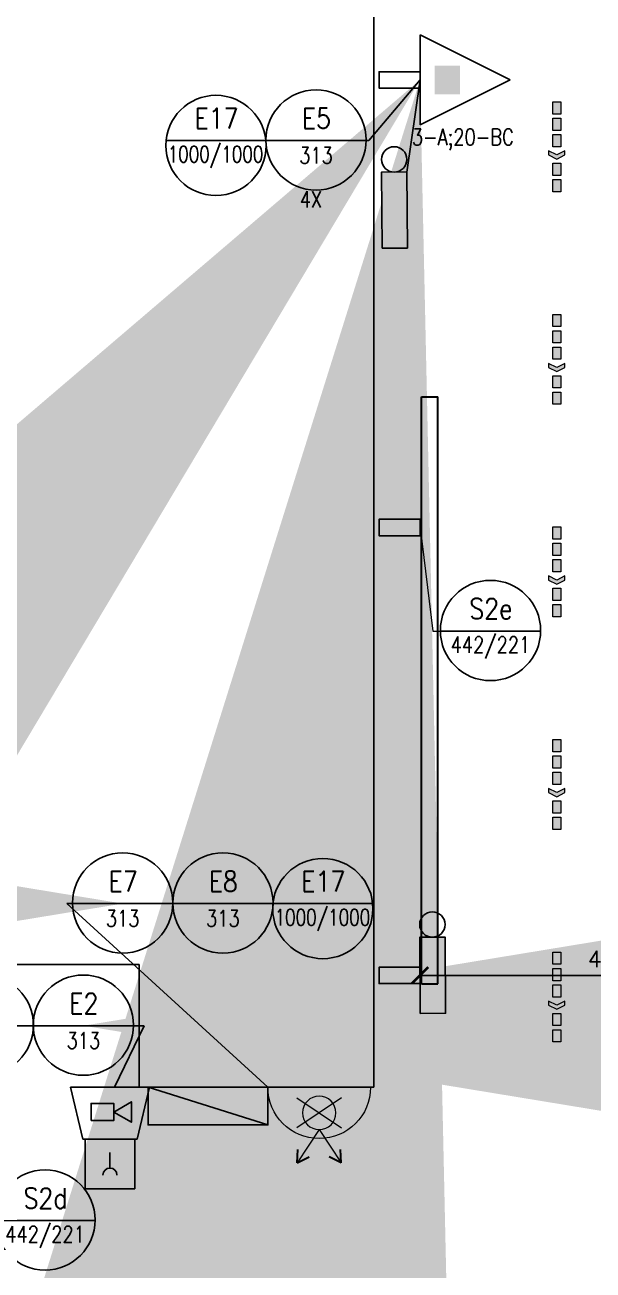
# Model space of a CAD drawing. Header units: metres. Extents: x 341 to 459, y 1341 to 1425.
# Drawn here: x 425.81 to 432.76, y 1378.8 to 1394.04 of the extents above; entities that cross this region are included whole.
import ezdxf
from ezdxf.enums import TextEntityAlignment as Align

# ---------------------------------------------------------------- set-up
doc = ezdxf.new("R2010")
doc.units = ezdxf.units.M
doc.linetypes.add('CONTINUO', pattern=[0])
for name, color, linetype in [('10', 10, 'Continuous'), ('BASE DE CONCRETO', 251, 'Continuous'), ('FORMATO', 7, 'Continuous'), ('INCÊNDIO', 10, 'Continuous'), ('Notas de texto-1', 7, 'Continuous'), ('VCAED', 4, 'Continuous')]:
    doc.layers.add(name, color=color, linetype=linetype)
for name, color, linetype, lineweight in [('ARQ-INCENDIO (VERMELHO)', 10, 'Continuous', 20), ('EDIFICAÇÃO_', 5, 'CONTINUO', 30), ('INC_EQUIP', 10, 'Continuous', 20), ('INC_PLACAS', 10, 'Continuous', 20)]:
    doc.layers.add(name, color=color, linetype=linetype, lineweight=lineweight)
doc.styles.add('R100', font='simplex.shx', dxfattribs={"height": 2.5})
doc.styles.add('R80', font='simplex.shx', dxfattribs={"height": 2})
doc.styles.add('ROMANS', font='ROMANS.SHX')
doc.styles.add('SIMPLEX', font='simplex_.ttf')
doc.dimstyles.new('100___1-100', dxfattribs={"dimscale": 0.1, "dimtxt": 2, "dimasz": 2, "dimexe": 1.5, "dimexo": 1, "dimgap": 0.5, "dimtad": 1, "dimzin": 4, "dimtxsty": 'ROMANS', "dimblk": 'ARCHTICK', "dimcen": 0, "dimclrd": 256, "dimclre": 256, "dimclrt": 3, "dimazin": 3, "dimtfac": 1, "dimtmove": 0, "dimatfit": 0, "dimldrblk": 'ARCHTICK', "dimfxl": 1, "dimlwd": -1, "dimlwe": -1, "dimarcsym": 0})
doc.dimstyles.new('TICK-100', dxfattribs={"dimscale": 10, "dimtxt": 2.5, "dimasz": 1.5, "dimexe": 1, "dimexo": 1, "dimgap": 0.9, "dimtad": 1, "dimdec": 1, "dimtxsty": 'SIMPLEX', "dimblk": 'ARCHTICK', "dimcen": 2.5, "dimdle": 1, "dimclrt": 3, "dimadec": 0, "dimazin": 0, "dimtfac": 1, "dimtdec": 1, "dimtmove": 0, "dimatfit": 3, "dimfxl": 8, "dimfxlon": 1, "dimtfill": 1, "dimtfillclr": 256, "dimarcsym": 0})

# ---------------------------------------------------------------- blocks, each defined once
blk = doc.blocks.new('E5')
at = {"layer": '10', "color": 10}
blk.add_line((18.18, 47.929), (16.955, 47.929), dxfattribs=at)
blk.add_circle((17.568, 47.936), 0.613, dxfattribs=at)
at = {"layer": '10', "color": 10, "style": 'R100'}
for s, height, width, p in [('E5', 0.25, 0.85, (17.573, 48.202)), ('313', 0.2, 0.8, (17.568, 47.747))]:
    blk.add_text(s, height=height, dxfattribs=dict(at, width=width)).set_placement(p, align=Align.MIDDLE)
blk = doc.blocks.new('_ArchTick')
at = {"color": 0, "linetype": 'ByBlock', "const_width": 0.15}
blk.add_lwpolyline([(-0.5, -0.5), (0.5, 0.5)], dxfattribs=at)
blk = doc.blocks.new('Extintor ABC')
at = {"layer": 'INCÊNDIO', "linetype": 'Continuous'}
h = blk.add_hatch(color=10, dxfattribs=at)
h.dxf.hatch_style = 1
h.paths.add_polyline_path([(18.379, 47.253), (18.686, 47.253), (18.686, 47.603), (18.379, 47.603)])
at = {"layer": 'INCÊNDIO', "color": 10}
for p, q in [((18.199, 46.879), (18.199, 47.979)), ((18.199, 47.979), (19.299, 47.429)), ((19.299, 47.429), (18.199, 46.879))]:
    blk.add_line(p, q, dxfattribs=at)
blk = doc.blocks.new('E17')
at = {"layer": '10', "color": 10}
blk.add_line((19.415, 47.997), (18.196, 47.997), dxfattribs=at)
blk.add_circle((18.805, 47.936), 0.613, dxfattribs=at)
at = {"layer": '10', "color": 10, "style": 'R100'}
for s, height, width, p in [('E17', 0.25, 0.85, (18.811, 48.269)), ('1000/1000', 0.2, 0.75, (18.8, 47.814))]:
    blk.add_text(s, height=height, dxfattribs=dict(at, width=width)).set_placement(p, align=Align.MIDDLE)
blk = doc.blocks.new('A$C263C521D')
blk.add_hatch(color=10).paths.add_polyline_path([(23.26, 0), (23.26, 7.75), (0, 7.75), (0, 0)])
at = {"color": 10}
blk.add_lwpolyline([(0, 7.75), (0, 0), (23.26, 0), (23.26, 7.75)], close=True, dxfattribs=at)
blk.add_circle((27.14, 3.88), 3.88, dxfattribs=at)
blk = doc.blocks.new('HIDRANTE DUPLO')
at = {"layer": 'ARQ-INCENDIO (VERMELHO)', "lineweight": 30}
for p, q in [((36.48, 55.652), (36.555, 55.503)), ((36.48, 55.652), (36.646, 55.642)), ((36.48, 55.112), (36.555, 55.261)), ((36.48, 55.112), (36.646, 55.122))]:
    blk.add_line(p, q, dxfattribs=at)
at = {"layer": 'INC_EQUIP'}
for p, q in [((37.407, 56.01), (37.407, 54.754)), ((36.888, 55.382), (36.48, 55.652)), ((37.276, 55.108), (36.91, 55.656)), ((37.276, 55.656), (36.91, 55.108)), ((36.888, 55.382), (36.48, 55.112))]:
    blk.add_line(p, q, dxfattribs=at)
blk.add_circle((37.093, 55.382), 0.205, dxfattribs=at)
blk.add_arc((37.407, 55.382), 0.628, 90, 270, dxfattribs=at)
blk = doc.blocks.new('ABRIGO DE MANGUEIRA')
at = {"layer": 'FORMATO'}
h = blk.add_hatch(color=10, dxfattribs=at)
h.dxf.hatch_style = 1
h.paths.add_polyline_path([(40.817, 55.104), (40.427, 53.862), (40.817, 53.862)])
at = {"layer": 'FORMATO', "color": 10, "elevation": 0}
blk.add_lwpolyline([(40.817, 53.862), (40.817, 55.104), (40.427, 55.104), (40.427, 53.862)], close=True, dxfattribs=at)
blk.add_lwpolyline([(40.817, 55.104), (40.427, 53.862)], dxfattribs=at)
blk = doc.blocks.new('*U71')
at = {"layer": 'INC_EQUIP'}
h = blk.add_hatch(color=256, dxfattribs=at)
h.paths.add_polyline_path([(0.5, -0.5), (2, -0.5), (2, 0.5), (0.5, 0.5)])
h.paths.add_polyline_path([(2.5, -0.5), (4, -0.5), (4, 0.5), (2.5, 0.5)])
h.paths.add_polyline_path([(-7, -0.5), (-5.5, -0.5), (-5.5, 0.5), (-7, 0.5)])
h.paths.add_polyline_path([(-5, -0.5), (-3.5, -0.5), (-3.5, 0.5), (-5, 0.5)])
h.paths.add_polyline_path([(-1, -1), (-0.5, 0), (-1, 1), (-0.5, 1), (0, 0), (-0.5, -1)])
h.paths.add_polyline_path([(-3, -0.5), (-1.5, -0.5), (-1.5, 0.5), (-3, 0.5)])
at = {"flags": 128}
blk.add_lwpolyline([(-7, -0.5), (-5.5, -0.5), (-5.5, 0.5), (-7, 0.5)], close=True, dxfattribs=at)
at = {"layer": 'INC_EQUIP', "flags": 128}
for points in [[(-5, -0.5), (-3.5, -0.5), (-3.5, 0.5), (-5, 0.5)], [(-3, -0.5), (-1.5, -0.5), (-1.5, 0.5), (-3, 0.5)], [(-1, -1), (-0.5, 0), (-1, 1), (-0.5, 1), (0, 0), (-0.5, -1)], [(0.5, -0.5), (2, -0.5), (2, 0.5), (0.5, 0.5)], [(2.5, -0.5), (4, -0.5), (4, 0.5), (2.5, 0.5)]]:
    blk.add_lwpolyline(points, close=True, dxfattribs=at)
at = {"layer": 'INC_PLACAS', "style": 'ROMANS', "width": 0.95}
for tag, flags, p in [('COD', 3, (-6.03, -1.33)), ('X', 1, (-6.66, -3.05)), ('DESC', 3, (-5.74, -2.18))]:
    blk.add_attdef(tag, text='', height=0.651, dxfattribs=dict(at, flags=flags)).set_placement(p, align=Align.MIDDLE_CENTER)
blk = doc.blocks.new('ACIONADOR')
at = {"layer": 'INCÊNDIO', "color": 10}
for p, q in [((268.719, 101.222), (268.719, 101.828)), ((269.325, 101.828), (268.719, 101.828)), ((269.325, 101.828), (269.325, 101.222)), ((269.022, 101.573), (269.022, 101.382)), ((269.325, 101.222), (268.719, 101.222))]:
    blk.add_line(p, q, dxfattribs=at)
blk.add_arc((269.022, 101.659), 0.0856, 180, 0, dxfattribs=at)
blk = doc.blocks.new('AVISADOR SONO TIPO SIRENE')
at = {"layer": 'INCÊNDIO', "color": 10}
for p, q in [((168.626, -4.892), (168.476, -5.528)), ((168.626, -4.892), (169.291, -4.892)), ((169.291, -4.892), (169.442, -5.528)), ((169.442, -5.528), (168.476, -5.528))]:
    blk.add_line(p, q, dxfattribs=at)
for points in [[(168.727, -5.12), (169.004, -5.12), (169.004, -5.331), (168.727, -5.331)], [(169.004, -5.225), (169.222, -5.351), (169.222, -5.1)]]:
    blk.add_lwpolyline(points, close=True, dxfattribs=at)
blk = doc.blocks.new('E8')
at = {"layer": '10', "color": 10}
blk.add_line((374.958, 1379.177), (373.732, 1379.177), dxfattribs=at)
blk.add_circle((374.345, 1379.184), 0.613, dxfattribs=at)
at = {"layer": '10', "color": 10, "style": 'R100'}
for s, height, width, p in [('E8', 0.25, 0.85, (374.35, 1379.449)), ('313', 0.2, 0.8, (374.345, 1378.995))]:
    blk.add_text(s, height=height, dxfattribs=dict(at, width=width)).set_placement(p, align=Align.MIDDLE)
blk = doc.blocks.new('E7')
at = {"layer": '10', "color": 10}
blk.add_line((373.305, 1379.177), (372.08, 1379.177), dxfattribs=at)
blk.add_circle((372.692, 1379.184), 0.613, dxfattribs=at)
at = {"layer": '10', "color": 10, "style": 'R100'}
for s, height, width, p in [('E7', 0.25, 0.85, (372.698, 1379.449)), ('313', 0.2, 0.8, (372.692, 1378.995))]:
    blk.add_text(s, height=height, dxfattribs=dict(at, width=width)).set_placement(p, align=Align.MIDDLE)
blk = doc.blocks.new('E2')
at = {"layer": '10', "color": 10}
blk.add_line((371.941, 1379.177), (370.715, 1379.177), dxfattribs=at)
blk.add_circle((371.328, 1379.184), 0.613, dxfattribs=at)
at = {"layer": '10', "color": 10, "style": 'R100'}
for s, height, width, p in [('E2', 0.25, 0.85, (371.333, 1379.449)), ('313', 0.2, 0.8, (371.328, 1378.995))]:
    blk.add_text(s, height=height, dxfattribs=dict(at, width=width)).set_placement(p, align=Align.MIDDLE)
blk = doc.blocks.new('E1')
at = {"layer": '10', "color": 10}
blk.add_line((370.366, 1379.177), (369.141, 1379.177), dxfattribs=at)
blk.add_circle((369.754, 1379.184), 0.613, dxfattribs=at)
at = {"layer": '10', "color": 10, "style": 'R100'}
for s, height, width, p in [('E1', 0.25, 0.85, (369.759, 1379.449)), ('313', 0.2, 0.8, (369.754, 1378.995))]:
    blk.add_text(s, height=height, dxfattribs=dict(at, width=width)).set_placement(p, align=Align.MIDDLE)
blk = doc.blocks.new('S2e')
at = {"layer": '10', "color": 10}
blk.add_line((432.116, 1409.236), (430.89, 1409.236), dxfattribs=at)
blk.add_circle((431.503, 1409.243), 0.613, dxfattribs=at)
at = {"layer": '10', "color": 10, "style": 'R100'}
for s, height, width, p in [('S2e', 0.25, 0.85, (431.508, 1409.509)), ('442/221', 0.2, 0.8, (431.503, 1409.054))]:
    blk.add_text(s, height=height, dxfattribs=dict(at, width=width)).set_placement(p, align=Align.MIDDLE)
blk = doc.blocks.new('S2d')
at = {"layer": '10', "color": 10}
blk.add_line((353.2, 1378.806), (351.974, 1378.806), dxfattribs=at)
blk.add_circle((352.587, 1378.813), 0.613, dxfattribs=at)
at = {"layer": '10', "color": 10, "style": 'R100'}
for s, height, width, p in [('S2d', 0.25, 0.85, (352.592, 1379.079)), ('442/221', 0.2, 0.8, (352.587, 1378.624))]:
    blk.add_text(s, height=height, dxfattribs=dict(at, width=width)).set_placement(p, align=Align.MIDDLE)
blk = doc.blocks.new('*D163')
at = {"transparency": 16777216}
for p, q in [((430.641, 1382.51), (430.641, 1382.56)), ((435.347, 1382.51), (435.347, 1382.56)), ((430.641, 1382.41), (435.347, 1382.41))]:
    blk.add_line(p, q, dxfattribs=at)
at = {"layer": 'Defpoints', "color": 0, "transparency": 16777216}
for p in [(430.641, 1382.41), (435.347, 1382.41), (435.347, 1382.41)]:
    blk.add_point(p, dxfattribs=at)
at = {"transparency": 16777216, "xscale": 0.2, "yscale": 0.2, "zscale": 0.2, "rotation": 180}
blk.add_blockref('_ArchTick', (430.641, 1382.41), dxfattribs=at)
at = {"transparency": 16777216, "xscale": 0.2, "yscale": 0.2, "zscale": 0.2}
blk.add_blockref('_ArchTick', (435.347, 1382.41), dxfattribs=at)
at = {"color": 3, "transparency": 16777216, "insert": (432.994, 1382.579), "char_height": 0.2, "attachment_point": 5, "style": 'ROMANS'}
blk.add_mtext('4,71', dxfattribs=at)

msp = doc.modelspace()

# ---------------------------------------------------------------- linework, layer by layer
at = {"layer": 'BASE DE CONCRETO', "color": 252, "true_color": 0x939598}
for p, q in [((430.078, 1423.183), (430.078, 1381.041)), ((427.205, 1382.541), (425.705, 1382.541)), ((427.205, 1381.041), (427.205, 1382.541)), ((430.078, 1381.041), (427.205, 1381.041))]:
    msp.add_line(p, q, dxfattribs=at)
at = {"layer": 'EDIFICAÇÃO_', "color": 252, "true_color": 0x939598}
for p, q in [((430.66, 1382.308), (430.66, 1389.488)), ((430.66, 1389.488), (430.86, 1389.488)), ((430.86, 1382.308), (430.86, 1389.488)), ((430.66, 1382.308), (430.86, 1382.308))]:
    msp.add_line(p, q, dxfattribs=at)
at = {"layer": 'INC_PLACAS', "color": 10}
msp.add_lwpolyline([(430.641, 1387.888), (430.799, 1386.621), (431.15, 1386.621)], dxfattribs=at)
at = {"layer": 'Notas de texto-1', "color": 252, "true_color": 0x939598}
for points in [[(430.641, 1393.463), (430.141, 1393.463), (430.141, 1393.263), (430.641, 1393.263)], [(430.641, 1387.988), (430.141, 1387.988), (430.141, 1387.788), (430.641, 1387.788)], [(430.641, 1382.51), (430.141, 1382.51), (430.141, 1382.31), (430.641, 1382.31)]]:
    msp.add_lwpolyline(points, close=True, dxfattribs=at)

# ---------------------------------------------------------------- block references
at = {"color": 252, "true_color": 0x939598}
for name, p in [('Extintor ABC', (412.443, 1345.934)), ('E17', (409.34, 1344.625)), ('E5', (411.801, 1344.692)), ('E17', (410.647, 1335.291))]:
    msp.add_blockref(name, p, dxfattribs=at)
for name, p in [('S2e', (0, -22.615)), ('E7', (54.312, 4.111)), ('E8', (53.885, 4.111)), ('E1', (55.545, 2.617)), ('E2', (55.196, 2.617)), ('S2d', (73.468, 0.605))]:
    msp.add_blockref(name, p)
at = {"xscale": -1}
for name, p, rotation in [('AVISADOR SONO TIPO SIRENE', (257.89, 1375.513), 180), ('HIDRANTE DUPLO', (374.026, 1343.635), 270.0000000000007), ('ACIONADOR', (157.827, 1481.627), 180)]:
    msp.add_blockref(name, p, dxfattribs=dict(at, rotation=rotation))
at = {"xscale": 1.180730115850644, "yscale": 1.180730115850644, "zscale": 1.180730115850644, "rotation": 89.99999999999928}
msp.add_blockref('ABRIGO DE MANGUEIRA', (492.377, 1332.848, 0), dxfattribs=at)
at = {"layer": 'INC_EQUIP', "xscale": -0.1000000000000001, "yscale": 0.1000000000000001, "zscale": 0.1000000000000001, "rotation": 90}
for p in [(432.314, 1392.395), (432.314, 1389.795), (432.314, 1387.195), (432.314, 1384.595), (432.314, 1381.995)]:
    msp.add_blockref('*U71', p, dxfattribs=at)
at = {"layer": 'VCAED', "color": 7, "xscale": 0.04, "yscale": 0.04, "zscale": 0.04, "rotation": 90.34035878203476}
for p in [(430.487, 1391.306), (430.954, 1381.947)]:
    msp.add_blockref('A$C263C521D', p, dxfattribs=at)

# ---------------------------------------------------------------- texts
at = {"layer": 'INCÊNDIO', "color": 10, "style": 'R80', "width": 0.8}
for s, p in [('3-A;20-BC', (430.541, 1392.564)), ('4X', (429.17, 1391.801))]:
    msp.add_text(s, height=0.2, dxfattribs=at).set_placement(p)

# ---------------------------------------------------------------- dimensions: what is measured, and where the dimension line sits
dim = msp.add_linear_dim(base=(435.347, 1382.41), p1=(430.641, 1382.41), p2=(435.347, 1382.41), dimstyle='100___1-100')
dim.commit()
dim.dimension.update_dxf_attribs({"geometry": '*D163', "text_midpoint": (432.994, 1382.579)})

# ---------------------------------------------------------------- leaders
at = {"layer": 'INC_PLACAS', "color": 10}
for points in [[(430.641, 1393.363), (430.015, 1392.621), (429.368, 1392.621)], [(430.641, 1393.363), (430.481, 1392.236), (430.487, 1391.306)], [(427.005, 1383.288), (426.32, 1383.288), (428.78, 1381.041)], [(426.524, 1381.794), (427.268, 1381.794), (426.903, 1381.041)], [(425.564, 1380.445), (425.263, 1379.41), (426.598, 1379.41)]]:
    msp.add_leader(points, dimstyle='TICK-100', override={"dimasz": 75, "dimtad": 0}, dxfattribs=at)

doc.saveas('drawing.dxf')
